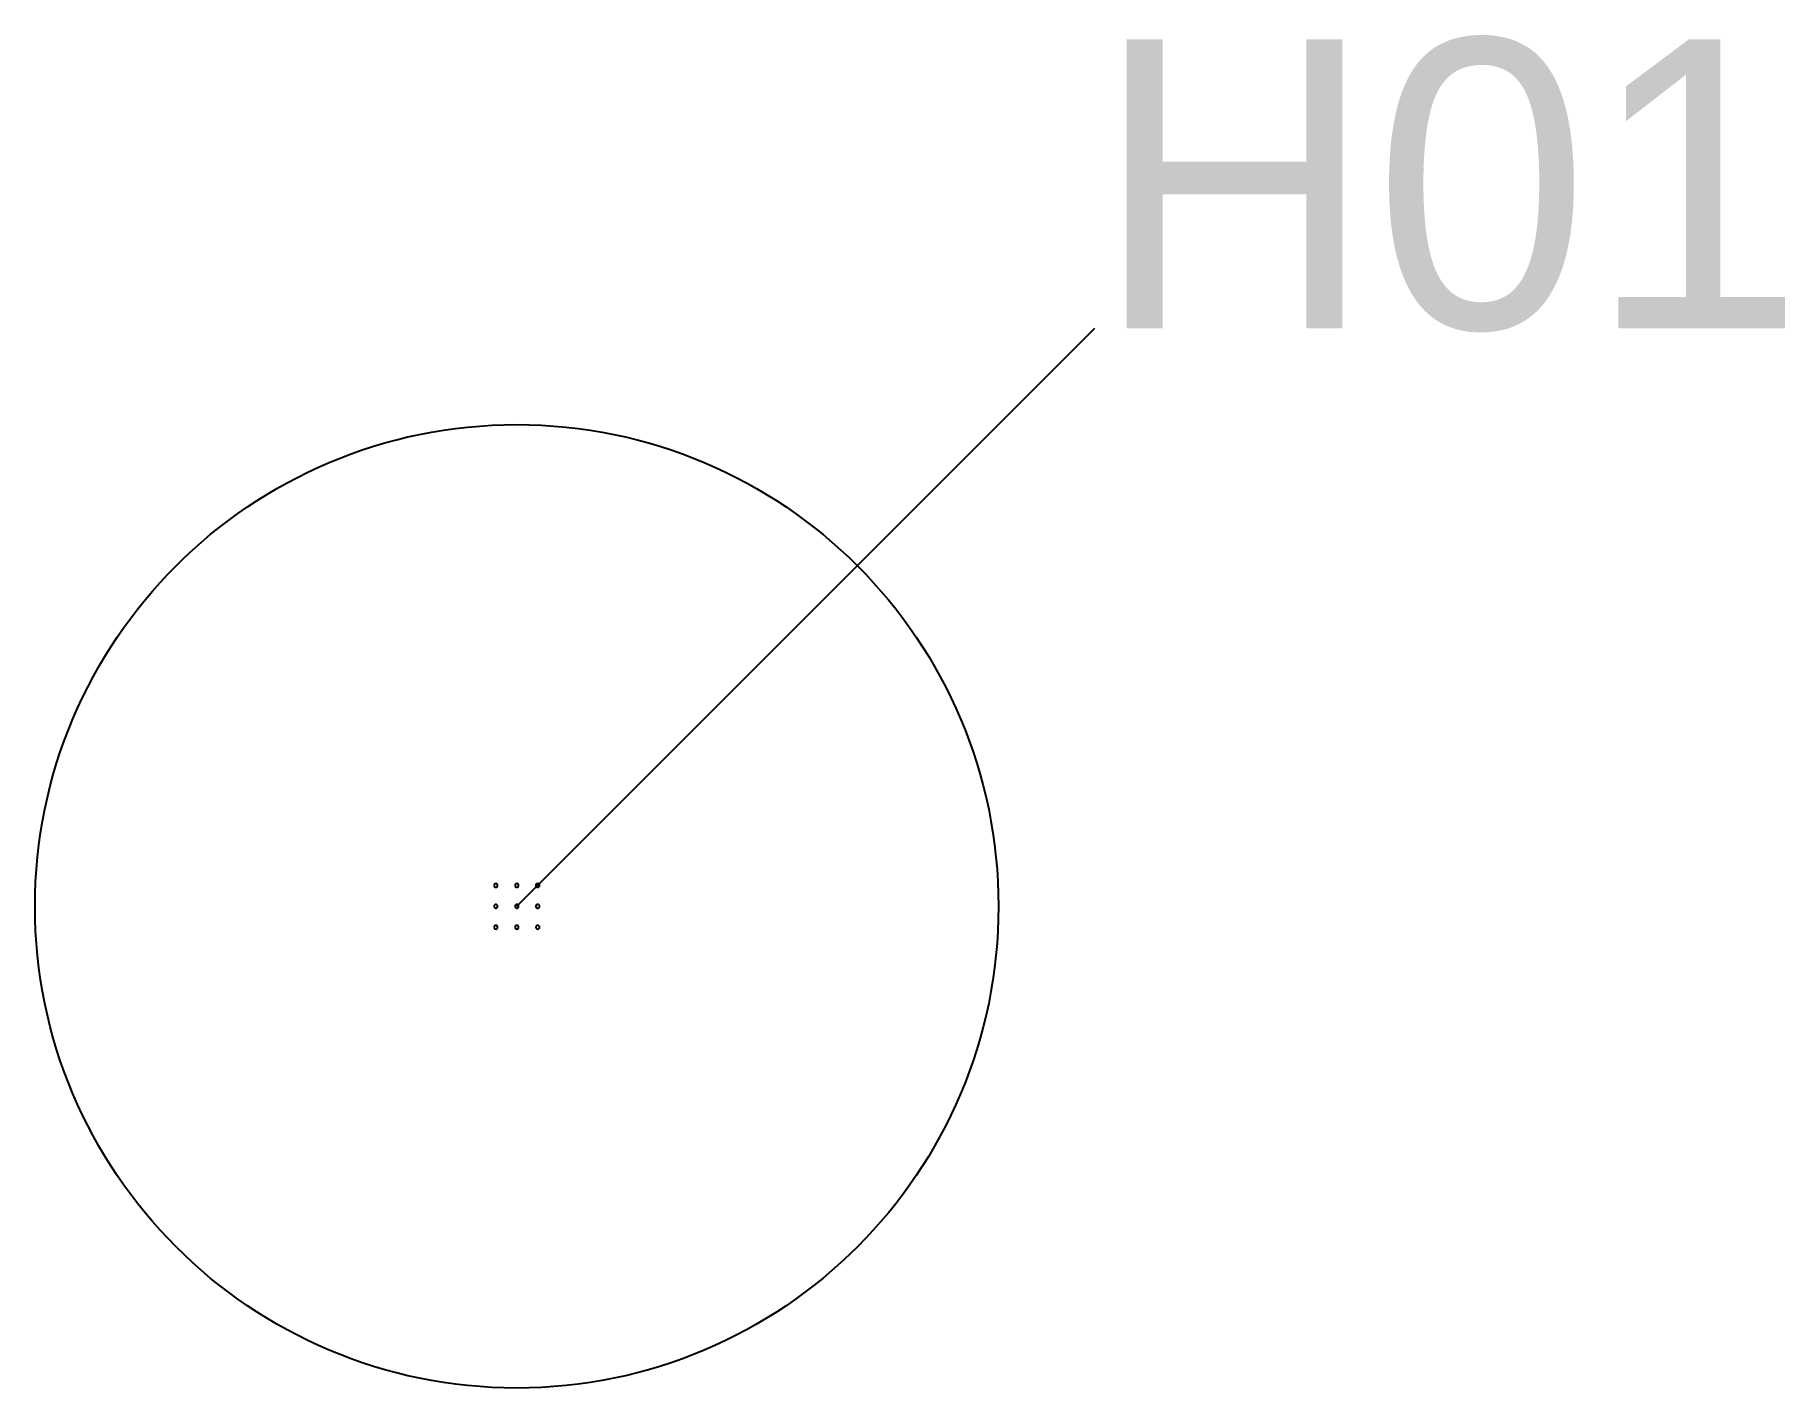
# Model space of a CAD drawing. Header units: metres. Extents: x -2100 to 6255, y -2100 to 4361.
import ezdxf

# ---------------------------------------------------------------- set-up
doc = ezdxf.new("R2010")
doc.units = ezdxf.units.M

msp = doc.modelspace()

# ---------------------------------------------------------------- linework, layer by layer
for centre, start, end in [((100, 300), 0, 180), ((100, 300), 180, 360), ((200, 300), 0, 180), ((200, 300), 180, 360), ((300, 300), 0, 180), ((300, 300), 180, 360), ((100, 200), 0, 180), ((100, 200), 180, 360), ((200, 200), 0, 180), ((200, 200), 180, 360), ((300, 200), 0, 180), ((300, 200), 180, 360), ((100, 100), 0, 180), ((100, 100), 180, 360), ((200, 100), 0, 180), ((200, 100), 180, 360), ((300, 100), 0, 180), ((300, 100), 180, 360)]:
    msp.add_arc(centre, 8.87, start, end)
at = {"layer": 'boundary'}
msp.add_arc((200, 200), 2300, 0, 360, dxfattribs=at)
at = {"layer": 'HOLE_NUMBERS', "color": 1}
msp.add_line((200, 200), (2960, 2960), dxfattribs=at)

# ---------------------------------------------------------------- texts
msp.add_text('H01', height=1380, dxfattribs=at).set_placement((2960, 2960))

doc.saveas('drawing.dxf')
